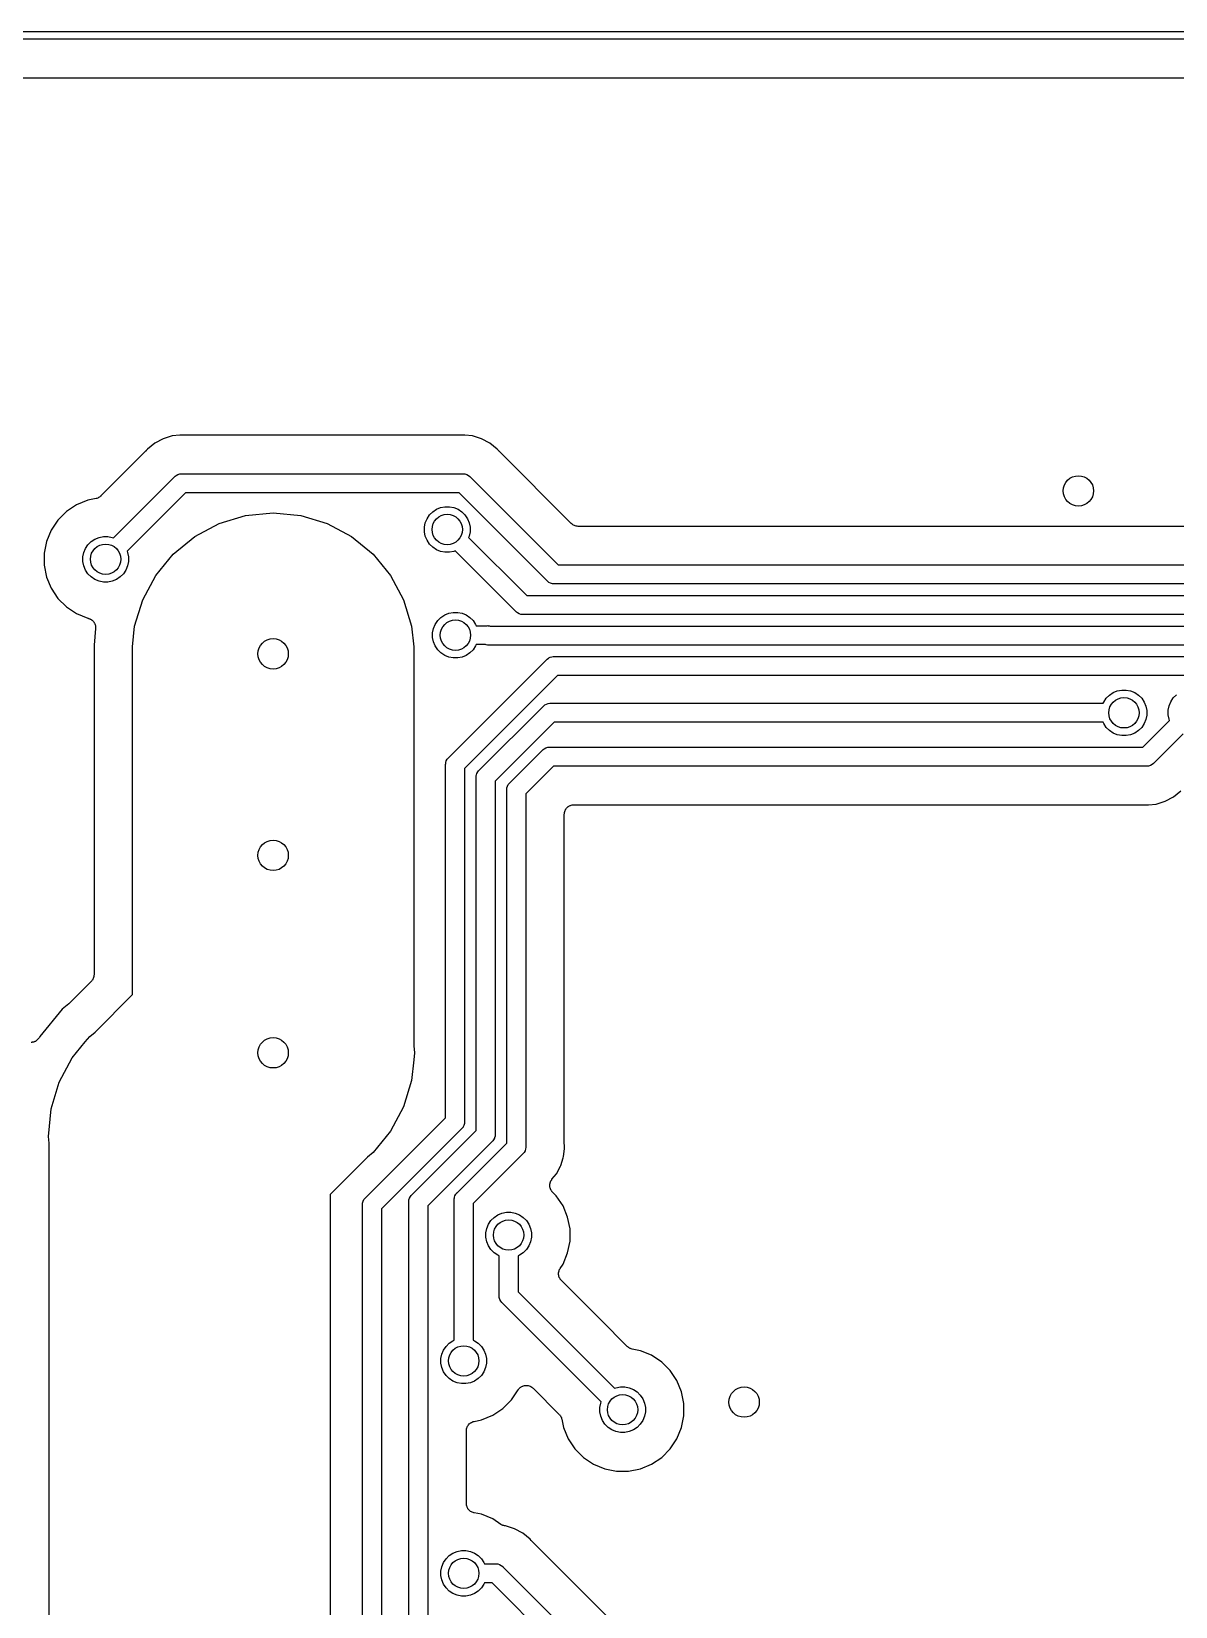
# Model space of a CAD drawing. Extents: x 3.61 to 7.55, y -5.8 to -3.38.
# Drawn here: x 5.58 to 6.172, y -4.197 to -3.38 of the extents above; entities that cross this region are included whole.
import ezdxf

# ---------------------------------------------------------------- set-up
doc = ezdxf.new("R2010")
doc.units = 0
doc.header["$MEASUREMENT"] = 0
doc.layers.add('BLACK', color=7, linetype='CONTINUOUS')

msp = doc.modelspace()

# ---------------------------------------------------------------- linework, layer by layer
at = {"layer": 'BLACK', "linetype": 'CONTINUOUS'}
for p, q in [((3.60836, -3.37992), (7.54518, -3.37992)), ((7.54331, -3.38386), (3.61024, -3.38386)), ((3.65797, -3.40386), (7.49583, -3.40386)), ((5.64771, -3.59104), (5.64338, -3.59335)), ((5.65241, -3.58961), (5.64771, -3.59104)), ((5.65631, -3.58923), (5.65241, -3.58961)), ((5.65729, -3.58913), (5.65631, -3.58923)), ((5.65827, -3.58923), (5.65729, -3.58913)), ((5.65848, -3.58923), (5.65827, -3.58923)), ((5.65869, -3.58925), (5.65848, -3.58923)), ((5.65876, -3.58925), (5.65869, -3.58925)), ((5.80168, -3.58925), (5.65876, -3.58925)), ((5.80189, -3.58923), (5.80168, -3.58925)), ((5.8021, -3.58923), (5.80189, -3.58923)), ((5.80217, -3.58923), (5.8021, -3.58923)), ((5.80315, -3.58913), (5.80217, -3.58923)), ((5.80413, -3.58923), (5.80315, -3.58913)), ((5.80803, -3.58961), (5.80413, -3.58923)), ((5.80413, -3.58923), (5.80413, -3.58923)), ((5.81273, -3.59104), (5.80803, -3.58961)), ((5.81706, -3.59335), (5.81273, -3.59104)), ((5.63863, -3.59759), (5.61549, -3.62073)), ((5.63876, -3.59743), (5.63863, -3.59759)), ((5.63891, -3.59728), (5.63876, -3.59743)), ((5.63896, -3.59723), (5.63891, -3.59728)), ((5.63958, -3.59647), (5.63896, -3.59723)), ((5.64338, -3.59335), (5.63958, -3.59647)), ((5.82086, -3.59647), (5.81706, -3.59335)), ((5.82148, -3.59723), (5.82086, -3.59647)), ((5.82163, -3.59738), (5.82148, -3.59723)), ((5.82176, -3.59754), (5.82163, -3.59738)), ((5.82181, -3.59759), (5.82176, -3.59754)), ((5.85925, -3.63503), (5.82181, -3.59759)), ((5.6554, -3.6096), (5.65633, -3.60932)), ((5.65633, -3.60932), (5.65705, -3.60925)), ((5.65705, -3.60925), (5.65729, -3.60923)), ((5.65705, -3.60925), (5.65705, -3.60925)), ((5.65729, -3.60923), (5.65753, -3.60925)), ((5.65753, -3.60925), (5.80291, -3.60925)), ((5.80291, -3.60925), (5.80315, -3.60923)), ((5.80315, -3.60923), (5.80339, -3.60925)), ((5.80339, -3.60925), (5.80339, -3.60925)), ((5.80339, -3.60925), (5.80411, -3.60932)), ((5.80411, -3.60932), (5.80504, -3.6096)), ((5.62204, -3.64247), (5.65364, -3.61086)), ((5.65364, -3.61086), (5.65379, -3.61068)), ((5.65379, -3.61068), (5.65398, -3.61052)), ((5.65398, -3.61052), (5.65454, -3.61006)), ((5.65398, -3.61052), (5.65398, -3.61052)), ((5.65454, -3.61006), (5.6554, -3.6096)), ((5.80504, -3.6096), (5.8059, -3.61006)), ((5.8059, -3.61006), (5.80665, -3.61068)), ((5.80665, -3.61068), (5.8068, -3.61086)), ((5.8068, -3.61086), (5.85243, -3.6565)), ((5.60285, -3.62535), (5.59764, -3.62883)), ((5.60864, -3.62295), (5.60285, -3.62535)), ((5.61293, -3.6221), (5.60864, -3.62295)), ((5.61337, -3.62197), (5.61293, -3.6221)), ((5.61381, -3.62184), (5.61337, -3.62197)), ((5.61383, -3.62183), (5.61381, -3.62184)), ((5.61386, -3.62182), (5.61383, -3.62183)), ((5.61427, -3.6216), (5.61386, -3.62182)), ((5.61467, -3.62139), (5.61427, -3.6216)), ((5.6147, -3.62137), (5.61467, -3.62139)), ((5.61472, -3.62136), (5.6147, -3.62137)), ((5.61508, -3.62107), (5.61472, -3.62136)), ((5.61544, -3.62078), (5.61508, -3.62107)), ((5.61548, -3.62074), (5.61544, -3.62078)), ((5.61549, -3.62073), (5.61548, -3.62074)), ((5.61548, -3.62074), (5.61548, -3.62074)), ((5.61548, -3.62074), (5.61548, -3.62074)), ((5.65933, -3.61909), (5.629, -3.64942)), ((5.80111, -3.61909), (5.65933, -3.61909)), ((5.84674, -3.66473), (5.80111, -3.61909)), ((5.59321, -3.63327), (5.58973, -3.63848)), ((5.59764, -3.62883), (5.59321, -3.63327)), ((5.67672, -3.63497), (5.69045, -3.6308)), ((5.69045, -3.6308), (5.70472, -3.6294)), ((5.70472, -3.6294), (5.719, -3.6308)), ((5.719, -3.6308), (5.73273, -3.63497)), ((5.78359, -3.63468), (5.78448, -3.63253)), ((5.78448, -3.63253), (5.78577, -3.63059)), ((5.78577, -3.63059), (5.78742, -3.62895)), ((5.78742, -3.62895), (5.78935, -3.62765)), ((5.78935, -3.62765), (5.7915, -3.62676)), ((5.7915, -3.62676), (5.79379, -3.62631)), ((5.79379, -3.62631), (5.79611, -3.62631)), ((5.79611, -3.62631), (5.79839, -3.62676)), ((5.79839, -3.62676), (5.80054, -3.62765)), ((5.80054, -3.62765), (5.80248, -3.62895)), ((5.80248, -3.62895), (5.80412, -3.63059)), ((5.80412, -3.63059), (5.80542, -3.63253)), ((5.80542, -3.63253), (5.80631, -3.63468)), ((5.58973, -3.63848), (5.58733, -3.64426)), ((5.61448, -3.64219), (5.61676, -3.64173)), ((5.61676, -3.64173), (5.61908, -3.64173)), ((5.61908, -3.64173), (5.62137, -3.64219)), ((5.65297, -3.65083), (5.66406, -3.64173)), ((5.66406, -3.64173), (5.67672, -3.63497)), ((5.73273, -3.63497), (5.74538, -3.64173)), ((5.74538, -3.64173), (5.75648, -3.65083)), ((5.78314, -3.63696), (5.78359, -3.63468)), ((5.78314, -3.63928), (5.78314, -3.63696)), ((5.78359, -3.64157), (5.78314, -3.63928)), ((5.78448, -3.64372), (5.78359, -3.64157)), ((5.80631, -3.64157), (5.80603, -3.64224)), ((5.80631, -3.63468), (5.80676, -3.63696)), ((5.80676, -3.63928), (5.80631, -3.64157)), ((5.80676, -3.63696), (5.80676, -3.63928)), ((5.85961, -3.63532), (5.85925, -3.63503)), ((5.85996, -3.63562), (5.85961, -3.63532)), ((5.85999, -3.63563), (5.85996, -3.63562)), ((5.86001, -3.63565), (5.85999, -3.63563)), ((5.86041, -3.63587), (5.86001, -3.63565)), ((5.86082, -3.63609), (5.86041, -3.63587)), ((5.86084, -3.6361), (5.86082, -3.63609)), ((5.86087, -3.63611), (5.86084, -3.6361)), ((5.86131, -3.63625), (5.86087, -3.63611)), ((5.86175, -3.63639), (5.86131, -3.63625)), ((5.86177, -3.63639), (5.86175, -3.63639)), ((5.8618, -3.6364), (5.86177, -3.63639)), ((5.86226, -3.63644), (5.8618, -3.6364)), ((5.86272, -3.6365), (5.86226, -3.63644)), ((5.86277, -3.6365), (5.86272, -3.6365)), ((5.86279, -3.6365), (5.86277, -3.6365)), ((5.86277, -3.6365), (5.86277, -3.6365)), ((5.86277, -3.6365), (5.86277, -3.6365)), ((6.67935, -3.6365), (5.86279, -3.6365)), ((5.58733, -3.64426), (5.58611, -3.65041)), ((5.60611, -3.65238), (5.60656, -3.6501)), ((5.60656, -3.6501), (5.60745, -3.64795)), ((5.60745, -3.64795), (5.60875, -3.64601)), ((5.60875, -3.64601), (5.61039, -3.64437)), ((5.61039, -3.64437), (5.61233, -3.64308)), ((5.61233, -3.64308), (5.61448, -3.64219)), ((5.62137, -3.64219), (5.62204, -3.64247)), ((5.629, -3.64942), (5.62928, -3.6501)), ((5.62928, -3.6501), (5.62973, -3.65238)), ((5.78577, -3.64565), (5.78448, -3.64372)), ((5.78742, -3.6473), (5.78577, -3.64565)), ((5.78935, -3.64859), (5.78742, -3.6473)), ((5.7915, -3.64948), (5.78935, -3.64859)), ((5.79379, -3.64993), (5.7915, -3.64948)), ((5.79611, -3.64993), (5.79379, -3.64993)), ((5.79839, -3.64948), (5.79611, -3.64993)), ((5.79907, -3.6492), (5.79839, -3.64948)), ((5.83044, -3.68057), (5.79907, -3.6492)), ((5.80603, -3.64224), (5.83613, -3.67234)), ((5.58611, -3.65041), (5.58611, -3.65668)), ((5.58611, -3.65668), (5.58733, -3.66282)), ((5.60611, -3.65471), (5.60611, -3.65238)), ((5.60656, -3.65699), (5.60611, -3.65471)), ((5.60745, -3.65914), (5.60656, -3.65699)), ((5.62928, -3.65699), (5.62839, -3.65914)), ((5.62973, -3.65471), (5.62928, -3.65699)), ((5.62973, -3.65238), (5.62973, -3.65471)), ((5.64387, -3.66192), (5.65297, -3.65083)), ((5.75648, -3.65083), (5.76558, -3.66192)), ((5.85243, -3.6565), (6.68058, -3.6565)), ((5.58733, -3.66282), (5.58973, -3.66861)), ((5.60875, -3.66107), (5.60745, -3.65914)), ((5.61039, -3.66272), (5.60875, -3.66107)), ((5.61233, -3.66401), (5.61039, -3.66272)), ((5.61448, -3.6649), (5.61233, -3.66401)), ((5.61676, -3.66535), (5.61448, -3.6649)), ((5.61908, -3.66535), (5.61676, -3.66535)), ((5.62137, -3.6649), (5.61908, -3.66535)), ((5.62352, -3.66401), (5.62137, -3.6649)), ((5.62545, -3.66272), (5.62352, -3.66401)), ((5.6271, -3.66107), (5.62545, -3.66272)), ((5.62839, -3.65914), (5.6271, -3.66107)), ((5.63711, -3.67458), (5.64387, -3.66192)), ((5.76558, -3.66192), (5.77234, -3.67458)), ((5.8469, -3.66491), (5.84674, -3.66473)), ((5.84708, -3.66507), (5.8469, -3.66491)), ((5.84731, -3.66526), (5.84708, -3.66507)), ((5.84708, -3.66507), (5.84708, -3.66507)), ((5.84765, -3.66553), (5.84731, -3.66526)), ((5.8485, -3.66599), (5.84765, -3.66553)), ((5.84943, -3.66627), (5.8485, -3.66599)), ((5.85015, -3.66634), (5.84943, -3.66627)), ((5.85039, -3.66636), (5.85015, -3.66634)), ((5.85015, -3.66634), (5.85015, -3.66634)), ((5.85063, -3.66634), (5.85039, -3.66636)), ((6.67878, -3.66634), (5.85063, -3.66634)), ((5.58973, -3.66861), (5.59321, -3.67382)), ((5.59321, -3.67382), (5.59764, -3.67825)), ((5.63294, -3.68831), (5.63711, -3.67458)), ((5.77234, -3.67458), (5.77651, -3.68831)), ((5.83613, -3.67234), (6.67401, -3.67234)), ((5.59764, -3.67825), (5.60285, -3.68173)), ((5.60285, -3.68173), (5.60864, -3.68413)), ((5.79168, -3.68374), (5.79362, -3.68245)), ((5.79362, -3.68245), (5.79577, -3.68156)), ((5.79577, -3.68156), (5.79805, -3.6811)), ((5.79805, -3.6811), (5.80038, -3.6811)), ((5.80038, -3.6811), (5.80266, -3.68156)), ((5.80266, -3.68156), (5.80481, -3.68245)), ((5.80481, -3.68245), (5.80674, -3.68374)), ((5.83059, -3.68076), (5.83044, -3.68057)), ((5.83078, -3.68091), (5.83059, -3.68076)), ((5.83134, -3.68137), (5.83078, -3.68091)), ((5.8322, -3.68183), (5.83134, -3.68137)), ((5.83312, -3.68211), (5.8322, -3.68183)), ((5.83385, -3.68218), (5.83312, -3.68211)), ((5.83409, -3.68221), (5.83385, -3.68218)), ((5.83385, -3.68218), (5.83385, -3.68218)), ((5.83433, -3.68218), (5.83409, -3.68221)), ((6.67222, -3.68218), (5.83433, -3.68218)), ((5.60864, -3.68413), (5.60872, -3.68415)), ((5.60872, -3.68415), (5.60879, -3.68416)), ((5.60879, -3.68416), (5.60901, -3.68423)), ((5.60901, -3.68423), (5.60923, -3.68428)), ((5.60923, -3.68428), (5.60947, -3.68438)), ((5.60947, -3.68438), (5.60972, -3.68446)), ((5.60972, -3.68446), (5.60992, -3.68457)), ((5.60992, -3.68457), (5.61013, -3.68465)), ((5.61013, -3.68465), (5.61035, -3.6848)), ((5.61035, -3.6848), (5.61058, -3.68493)), ((5.61058, -3.68493), (5.61075, -3.68507)), ((5.61075, -3.68507), (5.61094, -3.6852)), ((5.61094, -3.6852), (5.61112, -3.68539)), ((5.61112, -3.68539), (5.61132, -3.68556)), ((5.61132, -3.68556), (5.61147, -3.68573)), ((5.61147, -3.68573), (5.61163, -3.68589)), ((5.61163, -3.68589), (5.61177, -3.68611)), ((5.61177, -3.68611), (5.61194, -3.68632)), ((5.61273, -3.68954), (5.61189, -3.69802)), ((5.61194, -3.68632), (5.61204, -3.68652)), ((5.61204, -3.68652), (5.61217, -3.68671)), ((5.61217, -3.68671), (5.61227, -3.68695)), ((5.61227, -3.68695), (5.61239, -3.68718)), ((5.61239, -3.68718), (5.61245, -3.6874)), ((5.61245, -3.6874), (5.61254, -3.68761)), ((5.61254, -3.68761), (5.61259, -3.68787)), ((5.61259, -3.68787), (5.61266, -3.68812)), ((5.61266, -3.68812), (5.61268, -3.68834)), ((5.61268, -3.68834), (5.61273, -3.68857)), ((5.61273, -3.68857), (5.61273, -3.68883)), ((5.61273, -3.68883), (5.61275, -3.68909)), ((5.61275, -3.68909), (5.61273, -3.68932)), ((5.61273, -3.68932), (5.61273, -3.68954)), ((5.63189, -3.69901), (5.63294, -3.68831)), ((5.77651, -3.68831), (5.77756, -3.69901)), ((5.7874, -3.69175), (5.78786, -3.68947)), ((5.78786, -3.68947), (5.78875, -3.68732)), ((5.78875, -3.68732), (5.79004, -3.68538)), ((5.79004, -3.68538), (5.79168, -3.68374)), ((5.80674, -3.68374), (5.80839, -3.68538)), ((5.80839, -3.68538), (5.80968, -3.68732)), ((5.80968, -3.68732), (5.80996, -3.68799)), ((5.80996, -3.68799), (5.81567, -3.68799)), ((5.81567, -3.68799), (5.81592, -3.68797)), ((5.81592, -3.68797), (5.81616, -3.68799)), ((5.81616, -3.68799), (5.81616, -3.68799)), ((5.81616, -3.68799), (5.81688, -3.68806)), ((5.81688, -3.68806), (5.81727, -3.68818)), ((5.81727, -3.68818), (6.66745, -3.68818)), ((5.61189, -3.69802), (5.61189, -3.86892)), ((5.63189, -3.80351), (5.63189, -3.69901)), ((5.77756, -3.69901), (5.77756, -3.90587)), ((5.7874, -3.69408), (5.7874, -3.69175)), ((5.78786, -3.69636), (5.7874, -3.69408)), ((5.78875, -3.69851), (5.78786, -3.69636)), ((5.79004, -3.70044), (5.78875, -3.69851)), ((5.80968, -3.69851), (5.80839, -3.70044)), ((5.80996, -3.69783), (5.80968, -3.69851)), ((5.81475, -3.69783), (5.80996, -3.69783)), ((5.81514, -3.69795), (5.81475, -3.69783)), ((5.81586, -3.69802), (5.81514, -3.69795)), ((5.81611, -3.69805), (5.81586, -3.69802)), ((5.81586, -3.69802), (5.81586, -3.69802)), ((5.81635, -3.69802), (5.81611, -3.69805)), ((6.66565, -3.69802), (5.81635, -3.69802)), ((5.79168, -3.70209), (5.79004, -3.70044)), ((5.79362, -3.70338), (5.79168, -3.70209)), ((5.79577, -3.70427), (5.79362, -3.70338)), ((5.79571, -3.75638), (5.84646, -3.70564)), ((5.79805, -3.70472), (5.79577, -3.70427)), ((5.80038, -3.70472), (5.79805, -3.70472)), ((5.80266, -3.70427), (5.80038, -3.70472)), ((5.80481, -3.70338), (5.80266, -3.70427)), ((5.80674, -3.70209), (5.80481, -3.70338)), ((5.80839, -3.70044), (5.80674, -3.70209)), ((5.84646, -3.70564), (5.84661, -3.70545)), ((5.84661, -3.70545), (5.8468, -3.7053)), ((5.8468, -3.7053), (5.84736, -3.70483)), ((5.8468, -3.7053), (5.8468, -3.7053)), ((5.84736, -3.70483), (5.84757, -3.70472)), ((5.84757, -3.70472), (5.84822, -3.70438)), ((5.84822, -3.70438), (5.84914, -3.7041)), ((5.84914, -3.7041), (5.84987, -3.70402)), ((5.84987, -3.70402), (5.85011, -3.704)), ((5.84987, -3.70402), (5.84987, -3.70402)), ((5.85011, -3.704), (5.85035, -3.70402)), ((5.85035, -3.70402), (6.62093, -3.70402)), ((5.85215, -3.71387), (5.80394, -3.76207)), ((6.61913, -3.71387), (5.85215, -3.71387)), ((6.13814, -3.724), (6.14008, -3.72271)), ((6.14008, -3.72271), (6.14222, -3.72182)), ((6.14222, -3.72182), (6.14451, -3.72136)), ((6.14451, -3.72136), (6.14683, -3.72136)), ((6.14683, -3.72136), (6.14911, -3.72182)), ((6.14911, -3.72182), (6.15126, -3.72271)), ((6.15126, -3.72271), (6.1532, -3.724)), ((5.81156, -3.76294), (5.84464, -3.72986)), ((5.84464, -3.72986), (5.84479, -3.72968)), ((5.84479, -3.72968), (5.84498, -3.72952)), ((5.84498, -3.72952), (5.84554, -3.72906)), ((5.84498, -3.72952), (5.84498, -3.72952)), ((5.84554, -3.72906), (5.8464, -3.7286)), ((5.84554, -3.72906), (5.84554, -3.72906)), ((5.84554, -3.72906), (5.84554, -3.72906)), ((5.8464, -3.7286), (5.84732, -3.72832)), ((5.84732, -3.72832), (5.84805, -3.72825)), ((5.84805, -3.72825), (5.84829, -3.72823)), ((5.84805, -3.72825), (5.84805, -3.72825)), ((5.84829, -3.72823), (5.84853, -3.72825)), ((5.84853, -3.72825), (6.13492, -3.72825)), ((6.13492, -3.72825), (6.1352, -3.72758)), ((6.1352, -3.72758), (6.1365, -3.72564)), ((6.1365, -3.72564), (6.13814, -3.724)), ((6.1532, -3.724), (6.15484, -3.72564)), ((6.15484, -3.72564), (6.15614, -3.72758)), ((6.15614, -3.72758), (6.15703, -3.72973)), ((6.15703, -3.72973), (6.15748, -3.73201)), ((6.16856, -3.73184), (6.16902, -3.72956)), ((6.16856, -3.73417), (6.16856, -3.73184)), ((6.16902, -3.72956), (6.16991, -3.72741)), ((6.16991, -3.72741), (6.1712, -3.72548)), ((6.1712, -3.72548), (6.17285, -3.72383)), ((5.85033, -3.73809), (5.81979, -3.76863)), ((6.13492, -3.73809), (5.85033, -3.73809)), ((6.1352, -3.73877), (6.13492, -3.73809)), ((6.1365, -3.7407), (6.1352, -3.73877)), ((6.15614, -3.73877), (6.15484, -3.7407)), ((6.15703, -3.73662), (6.15614, -3.73877)), ((6.15748, -3.73434), (6.15703, -3.73662)), ((6.15748, -3.73201), (6.15748, -3.73434)), ((6.16526, -3.74117), (6.1693, -3.73712)), ((6.16902, -3.73645), (6.16856, -3.73417)), ((6.1693, -3.73712), (6.16902, -3.73645)), ((6.13814, -3.74235), (6.1365, -3.7407)), ((6.14008, -3.74364), (6.13814, -3.74235)), ((6.14222, -3.74453), (6.14008, -3.74364)), ((6.14451, -3.74498), (6.14222, -3.74453)), ((6.14683, -3.74498), (6.14451, -3.74498)), ((6.14911, -3.74453), (6.14683, -3.74498)), ((6.15126, -3.74364), (6.14911, -3.74453)), ((6.1532, -3.74235), (6.15126, -3.74364)), ((6.15484, -3.7407), (6.1532, -3.74235)), ((6.15544, -3.75098), (6.16526, -3.74117)), ((6.17222, -3.74813), (6.16113, -3.75921)), ((6.16526, -3.74117), (6.16526, -3.74117)), ((6.17626, -3.74408), (6.17222, -3.74813)), ((6.17222, -3.74813), (6.17222, -3.74813)), ((5.79553, -3.75654), (5.79571, -3.75638)), ((5.8274, -3.76951), (5.84431, -3.7526)), ((5.84431, -3.7526), (5.84446, -3.75241)), ((5.84446, -3.75241), (5.84465, -3.75226)), ((5.84465, -3.75225), (5.84515, -3.75184)), ((5.84465, -3.75226), (5.84465, -3.75225)), ((5.84515, -3.75184), (5.84521, -3.75179)), ((5.84521, -3.75179), (5.84607, -3.75134)), ((5.84607, -3.75134), (5.847, -3.75106)), ((5.847, -3.75106), (5.84772, -3.75098)), ((5.84772, -3.75098), (5.84796, -3.75096)), ((5.84772, -3.75098), (5.84772, -3.75098)), ((5.84796, -3.75096), (5.8482, -3.75098)), ((5.8482, -3.75098), (6.15544, -3.75098)), ((5.79408, -3.76003), (5.79414, -3.75939)), ((5.7941, -3.76027), (5.79408, -3.76003)), ((5.7941, -3.94317), (5.7941, -3.76027)), ((5.79414, -3.75939), (5.79417, -3.75907)), ((5.79417, -3.75907), (5.79423, -3.75889)), ((5.79423, -3.75889), (5.79445, -3.75814)), ((5.79445, -3.75814), (5.79491, -3.75728)), ((5.79491, -3.75728), (5.79537, -3.75672)), ((5.79537, -3.75672), (5.79553, -3.75654)), ((5.79537, -3.75672), (5.79537, -3.75672)), ((5.80394, -3.76207), (5.80394, -3.94497)), ((5.8103, -3.7647), (5.81075, -3.76385)), ((5.81075, -3.76385), (5.81122, -3.76329)), ((5.81122, -3.76329), (5.81137, -3.7631)), ((5.81122, -3.76329), (5.81122, -3.76329)), ((5.81137, -3.7631), (5.81156, -3.76294)), ((5.85, -3.76083), (5.83563, -3.7752)), ((6.15723, -3.76083), (5.85, -3.76083)), ((6.15748, -3.76085), (6.15723, -3.76083)), ((6.15772, -3.76083), (6.15748, -3.76085)), ((6.15844, -3.76076), (6.15772, -3.76083)), ((6.15772, -3.76083), (6.15772, -3.76083)), ((6.15937, -3.76047), (6.15844, -3.76076)), ((6.16022, -3.76002), (6.15937, -3.76047)), ((6.16097, -3.7594), (6.16022, -3.76002)), ((6.16113, -3.75921), (6.16097, -3.7594)), ((5.80992, -3.76659), (5.80998, -3.76602)), ((5.80994, -3.76684), (5.80992, -3.76659)), ((5.80994, -3.94974), (5.80994, -3.76684)), ((5.80998, -3.76602), (5.81002, -3.76563)), ((5.81002, -3.76563), (5.81013, -3.76527)), ((5.81013, -3.76527), (5.8103, -3.7647)), ((5.81979, -3.76863), (5.81979, -3.95153)), ((5.82576, -3.77316), (5.82581, -3.77268)), ((5.82581, -3.77268), (5.82586, -3.77219)), ((5.82586, -3.77219), (5.82589, -3.7721)), ((5.82589, -3.7721), (5.82614, -3.77126)), ((5.82614, -3.77126), (5.8266, -3.77041)), ((5.8266, -3.77041), (5.82706, -3.76985)), ((5.82706, -3.76985), (5.82721, -3.76966)), ((5.82706, -3.76985), (5.82706, -3.76985)), ((5.82721, -3.76966), (5.8274, -3.76951)), ((5.82579, -3.7734), (5.82576, -3.77316)), ((5.82579, -3.9563), (5.82579, -3.7734)), ((5.83563, -3.7752), (5.83563, -3.9581)), ((5.85969, -3.78092), (5.86016, -3.78087)), ((5.86016, -3.78087), (5.86063, -3.78083)), ((5.86063, -3.78083), (6.15601, -3.78083)), ((6.15601, -3.78083), (6.15608, -3.78083)), ((6.15608, -3.78083), (6.15629, -3.78085)), ((6.15629, -3.78085), (6.1565, -3.78085)), ((6.1565, -3.78085), (6.15748, -3.78095)), ((6.15748, -3.78095), (6.15846, -3.78085)), ((6.15846, -3.78085), (6.16236, -3.78047)), ((6.15846, -3.78085), (6.15846, -3.78085)), ((6.16236, -3.78047), (6.16706, -3.77904)), ((6.16706, -3.77904), (6.17139, -3.77673)), ((6.17139, -3.77673), (6.17518, -3.77361)), ((5.85563, -3.78576), (5.85568, -3.78529)), ((5.85563, -3.78579), (5.85563, -3.78576)), ((5.85563, -3.78583), (5.85563, -3.78579)), ((5.85563, -3.78579), (5.85563, -3.78579)), ((5.85563, -3.78579), (5.85563, -3.78579)), ((5.85563, -3.95687), (5.85563, -3.78583)), ((5.85568, -3.78529), (5.85573, -3.78482)), ((5.85573, -3.78482), (5.85574, -3.7848)), ((5.85574, -3.78479), (5.85588, -3.78434)), ((5.85574, -3.7848), (5.85574, -3.78479)), ((5.85588, -3.78434), (5.85602, -3.78389)), ((5.85602, -3.78389), (5.85603, -3.78387)), ((5.85603, -3.78386), (5.85626, -3.78345)), ((5.85603, -3.78387), (5.85603, -3.78386)), ((5.85626, -3.78345), (5.85648, -3.78303)), ((5.85648, -3.78303), (5.8565, -3.78302)), ((5.8565, -3.783), (5.85681, -3.78264)), ((5.8565, -3.78302), (5.8565, -3.783)), ((5.85681, -3.78264), (5.85711, -3.78228)), ((5.85711, -3.78228), (5.85712, -3.78227)), ((5.85712, -3.78227), (5.85713, -3.78225)), ((5.85713, -3.78225), (5.8575, -3.78196)), ((5.8575, -3.78196), (5.85786, -3.78166)), ((5.85786, -3.78166), (5.85788, -3.78165)), ((5.85788, -3.78165), (5.85789, -3.78164)), ((5.85789, -3.78164), (5.85831, -3.78142)), ((5.85831, -3.78142), (5.85872, -3.7812)), ((5.85872, -3.7812), (5.85874, -3.7812)), ((5.85874, -3.7812), (5.85876, -3.78119)), ((5.85876, -3.78119), (5.85921, -3.78106)), ((5.85921, -3.78106), (5.85966, -3.78092)), ((5.85966, -3.78092), (5.85968, -3.78092)), ((5.85968, -3.78092), (5.85969, -3.78092)), ((5.63189, -3.87928), (5.63189, -3.80351)), ((5.61164, -3.8704), (5.61151, -3.87085)), ((5.61178, -3.86996), (5.61164, -3.8704)), ((5.61179, -3.86991), (5.61178, -3.86994)), ((5.61178, -3.86994), (5.61178, -3.86996)), ((5.61184, -3.86945), (5.61179, -3.86991)), ((5.61189, -3.86899), (5.61184, -3.86945)), ((5.61189, -3.86892), (5.61189, -3.86894)), ((5.61189, -3.86894), (5.61189, -3.86894)), ((5.61189, -3.86894), (5.61189, -3.86894)), ((5.61189, -3.86894), (5.61189, -3.86899)), ((5.61043, -3.87246), (5.59917, -3.88371)), ((5.61072, -3.8721), (5.61043, -3.87246)), ((5.61102, -3.87175), (5.61072, -3.8721)), ((5.61103, -3.87173), (5.61102, -3.87175)), ((5.61104, -3.87171), (5.61103, -3.87173)), ((5.61126, -3.8713), (5.61104, -3.87171)), ((5.61149, -3.87089), (5.61126, -3.8713)), ((5.61151, -3.87085), (5.61149, -3.87087)), ((5.61149, -3.87087), (5.61149, -3.87089)), ((5.59546, -3.88679), (5.58385, -3.90093)), ((5.59881, -3.88404), (5.59546, -3.88679)), ((5.59896, -3.88389), (5.59881, -3.88404)), ((5.59912, -3.88376), (5.59896, -3.88389)), ((5.59917, -3.88371), (5.59912, -3.88376)), ((5.61245, -3.89872), (5.63189, -3.87928)), ((5.5817, -3.90336), (5.58149, -3.90351)), ((5.58193, -3.90324), (5.5817, -3.90336)), ((5.58211, -3.9031), (5.58193, -3.90324)), ((5.5823, -3.90297), (5.58211, -3.9031)), ((5.58249, -3.90279), (5.5823, -3.90297)), ((5.58269, -3.90263), (5.58249, -3.90279)), ((5.58284, -3.90245), (5.58269, -3.90263)), ((5.583, -3.90229), (5.58284, -3.90245)), ((5.58315, -3.90208), (5.583, -3.90229)), ((5.58332, -3.90188), (5.58315, -3.90208)), ((5.58343, -3.90168), (5.58332, -3.90188)), ((5.58356, -3.90149), (5.58343, -3.90168)), ((5.58359, -3.90143), (5.58356, -3.90149)), ((5.58385, -3.90093), (5.58359, -3.90143)), ((5.60739, -3.90378), (5.60967, -3.901)), ((5.60967, -3.901), (5.61245, -3.89872)), ((5.57962, -3.90405), (5.57939, -3.90405)), ((5.57988, -3.904), (5.57962, -3.90405)), ((5.58013, -3.90398), (5.57988, -3.904)), ((5.58035, -3.90391), (5.58013, -3.90398)), ((5.58058, -3.90387), (5.58035, -3.90391)), ((5.58082, -3.90377), (5.58058, -3.90387)), ((5.58107, -3.9037), (5.58082, -3.90377)), ((5.58127, -3.90359), (5.58107, -3.9037)), ((5.58149, -3.90351), (5.58127, -3.90359)), ((5.60056, -3.9121), (5.60739, -3.90378)), ((5.77756, -3.90587), (5.77791, -3.90945)), ((5.77791, -3.90945), (5.77756, -3.91303)), ((5.5938, -3.92475), (5.60056, -3.9121)), ((5.77756, -3.91303), (5.77651, -3.92373)), ((5.77756, -3.91303), (5.77756, -3.91303)), ((5.58964, -3.93848), (5.5938, -3.92475)), ((5.77651, -3.92373), (5.77234, -3.93746)), ((5.58823, -3.95276), (5.58964, -3.93848)), ((5.7526, -3.98468), (5.7941, -3.94317)), ((5.77234, -3.93746), (5.76558, -3.95011)), ((5.76558, -3.95011), (5.75648, -3.9612)), ((5.80233, -3.94886), (5.76083, -3.99037)), ((5.77663, -3.98305), (5.80994, -3.94974)), ((5.80252, -3.94871), (5.80233, -3.94886)), ((5.80267, -3.94852), (5.80252, -3.94871)), ((5.80313, -3.94796), (5.80267, -3.94852)), ((5.80267, -3.94852), (5.80267, -3.94852)), ((5.8032, -3.94784), (5.80313, -3.94796)), ((5.80359, -3.9471), (5.8032, -3.94784)), ((5.80387, -3.94618), (5.80359, -3.9471)), ((5.80394, -3.94545), (5.80387, -3.94618)), ((5.80394, -3.94497), (5.80397, -3.94521)), ((5.80397, -3.94521), (5.80394, -3.94545)), ((5.80394, -3.94545), (5.80394, -3.94545)), ((5.81979, -3.95202), (5.81972, -3.95274)), ((5.81979, -3.95153), (5.81981, -3.95177)), ((5.81981, -3.95177), (5.81979, -3.95202)), ((5.81979, -3.95202), (5.81979, -3.95202)), ((5.58858, -3.95633), (5.58823, -3.95276)), ((5.58858, -4.47763), (5.58858, -3.95633)), ((5.81818, -3.95543), (5.78486, -3.98874)), ((5.80019, -3.9819), (5.82579, -3.9563)), ((5.81836, -3.95527), (5.81818, -3.95543)), ((5.81852, -3.95508), (5.81836, -3.95527)), ((5.81898, -3.95452), (5.81852, -3.95508)), ((5.81852, -3.95508), (5.81852, -3.95508)), ((5.81943, -3.95367), (5.81898, -3.95452)), ((5.81949, -3.95349), (5.81943, -3.95367)), ((5.81972, -3.95274), (5.81949, -3.95349)), ((5.83528, -3.96023), (5.83482, -3.96108)), ((5.83556, -3.9593), (5.83528, -3.96023)), ((5.83528, -3.96023), (5.83528, -3.96023)), ((5.83563, -3.95858), (5.83556, -3.9593)), ((5.83563, -3.9581), (5.83565, -3.95834)), ((5.83565, -3.95834), (5.83563, -3.95858)), ((5.83563, -3.95858), (5.83563, -3.95858)), ((5.85527, -3.96322), (5.85565, -3.95932)), ((5.85565, -3.95708), (5.85563, -3.95687)), ((5.85565, -3.95729), (5.85565, -3.95708)), ((5.85565, -3.95736), (5.85565, -3.95729)), ((5.85575, -3.95834), (5.85565, -3.95736)), ((5.85565, -3.95932), (5.85575, -3.95834)), ((5.85565, -3.95932), (5.85565, -3.95932)), ((5.7537, -3.96348), (5.73425, -3.98292)), ((5.75648, -3.9612), (5.7537, -3.96348)), ((5.83402, -3.96199), (5.80842, -3.98759)), ((5.83421, -3.96183), (5.83402, -3.96199)), ((5.83444, -3.96155), (5.83421, -3.96183)), ((5.83482, -3.96108), (5.83444, -3.96155)), ((5.85153, -3.97225), (5.85372, -3.96816)), ((5.85372, -3.96815), (5.85384, -3.96792)), ((5.85372, -3.96816), (5.85372, -3.96815)), ((5.85384, -3.96792), (5.85504, -3.96398)), ((5.85504, -3.96398), (5.85527, -3.96322)), ((5.85504, -3.96398), (5.85504, -3.96398)), ((5.84828, -3.97697), (5.84832, -3.97675)), ((5.84832, -3.97675), (5.84842, -3.97651)), ((5.84842, -3.97651), (5.8485, -3.97626)), ((5.8485, -3.97626), (5.84861, -3.97606)), ((5.84861, -3.97606), (5.8487, -3.97585)), ((5.8487, -3.97585), (5.84884, -3.97563)), ((5.84884, -3.97563), (5.84897, -3.9754)), ((5.84897, -3.9754), (5.84911, -3.97523)), ((5.84911, -3.97523), (5.84924, -3.97504)), ((5.84924, -3.97504), (5.85153, -3.97225)), ((5.73425, -3.98292), (5.73425, -4.55154)), ((5.75179, -3.98558), (5.75225, -3.98502)), ((5.75225, -3.98502), (5.75241, -3.98483)), ((5.75225, -3.98502), (5.75225, -3.98502)), ((5.75241, -3.98483), (5.7526, -3.98468)), ((5.7751, -3.98572), (5.77537, -3.9848)), ((5.77537, -3.9848), (5.77583, -3.98395)), ((5.77583, -3.98395), (5.77629, -3.98339)), ((5.77629, -3.98339), (5.77645, -3.9832)), ((5.77629, -3.98339), (5.77629, -3.98339)), ((5.77645, -3.9832), (5.77663, -3.98305)), ((5.79859, -3.98514), (5.79865, -3.98458)), ((5.79865, -3.98458), (5.79872, -3.98433)), ((5.79872, -3.98433), (5.79893, -3.98366)), ((5.79893, -3.98366), (5.79938, -3.9828)), ((5.79938, -3.9828), (5.79985, -3.98224)), ((5.79985, -3.98224), (5.8, -3.98205)), ((5.79985, -3.98224), (5.79985, -3.98224)), ((5.8, -3.98205), (5.80019, -3.9819)), ((5.84811, -3.97816), (5.84813, -3.97793)), ((5.84813, -3.97842), (5.84811, -3.97816)), ((5.84813, -3.97771), (5.84818, -3.97745)), ((5.84813, -3.97793), (5.84813, -3.97771)), ((5.84813, -3.97868), (5.84813, -3.97842)), ((5.84817, -3.97891), (5.84813, -3.97868)), ((5.84819, -3.97913), (5.84817, -3.97891)), ((5.84818, -3.97745), (5.84821, -3.97719)), ((5.84826, -3.97938), (5.84819, -3.97913)), ((5.84821, -3.97719), (5.84828, -3.97697)), ((5.84831, -3.97964), (5.84826, -3.97938)), ((5.8484, -3.97985), (5.84831, -3.97964)), ((5.84846, -3.98007), (5.8484, -3.97985)), ((5.84858, -3.9803), (5.84846, -3.98007)), ((5.84868, -3.98055), (5.84858, -3.9803)), ((5.84881, -3.98073), (5.84868, -3.98055)), ((5.84891, -3.98093), (5.84881, -3.98073)), ((5.84908, -3.98114), (5.84891, -3.98093)), ((5.84922, -3.98136), (5.84908, -3.98114)), ((5.84938, -3.98152), (5.84922, -3.98136)), ((5.84952, -3.9817), (5.84938, -3.98152)), ((5.84957, -3.98175), (5.84952, -3.9817)), ((5.85148, -3.98366), (5.84957, -3.98175)), ((5.85496, -3.98887), (5.85148, -3.98366)), ((5.75096, -3.98833), (5.75106, -3.98736)), ((5.75098, -3.98857), (5.75096, -3.98833)), ((5.75098, -4.5117), (5.75098, -3.98857)), ((5.75106, -3.98736), (5.75134, -3.98644)), ((5.75134, -3.98644), (5.75179, -3.98558)), ((5.76083, -3.99037), (5.76083, -4.5117)), ((5.775, -3.9867), (5.77502, -3.98644)), ((5.77502, -3.98694), (5.775, -3.9867)), ((5.77502, -3.98644), (5.77509, -3.98573)), ((5.77502, -4.54562), (5.77502, -3.98694)), ((5.77509, -3.98573), (5.7751, -3.98572)), ((5.78486, -3.98874), (5.78486, -4.54392)), ((5.79855, -3.98555), (5.79859, -3.98514)), ((5.79857, -3.98579), (5.79855, -3.98555)), ((5.79857, -4.05844), (5.79857, -3.98579)), ((5.80842, -3.98759), (5.80842, -4.05844)), ((5.82118, -3.99347), (5.82333, -3.99258)), ((5.82333, -3.99258), (5.82561, -3.99213)), ((5.82561, -3.99213), (5.82793, -3.99213)), ((5.82793, -3.99213), (5.83022, -3.99258)), ((5.83022, -3.99258), (5.83237, -3.99347)), ((5.85736, -3.99466), (5.85496, -3.98887)), ((5.81496, -4.00277), (5.81541, -4.00049)), ((5.81541, -4.00049), (5.8163, -3.99834)), ((5.8163, -3.99834), (5.8176, -3.99641)), ((5.8176, -3.99641), (5.81924, -3.99476)), ((5.81924, -3.99476), (5.82118, -3.99347)), ((5.83237, -3.99347), (5.8343, -3.99476)), ((5.8343, -3.99476), (5.83595, -3.99641)), ((5.83595, -3.99641), (5.83724, -3.99834)), ((5.83724, -3.99834), (5.83813, -4.00049)), ((5.83813, -4.00049), (5.83858, -4.00277)), ((5.85858, -4.0008), (5.85736, -3.99466)), ((5.85858, -4.00707), (5.85858, -4.0008)), ((5.81496, -4.0051), (5.81496, -4.00277)), ((5.81541, -4.00738), (5.81496, -4.0051)), ((5.8163, -4.00953), (5.81541, -4.00738)), ((5.8176, -4.01147), (5.8163, -4.00953)), ((5.83724, -4.00953), (5.83595, -4.01147)), ((5.83813, -4.00738), (5.83724, -4.00953)), ((5.83858, -4.0051), (5.83813, -4.00738)), ((5.83858, -4.00277), (5.83858, -4.0051)), ((5.85736, -4.01322), (5.85858, -4.00707)), ((5.81924, -4.01311), (5.8176, -4.01147)), ((5.82118, -4.0144), (5.81924, -4.01311)), ((5.82185, -4.01468), (5.82118, -4.0144)), ((5.82185, -4.03519), (5.82185, -4.01468)), ((5.83237, -4.0144), (5.83169, -4.01468)), ((5.83169, -4.01468), (5.83169, -4.03339)), ((5.8343, -4.01311), (5.83237, -4.0144)), ((5.83595, -4.01147), (5.8343, -4.01311)), ((5.85496, -4.019), (5.85736, -4.01322)), ((5.85264, -4.02394), (5.85269, -4.02347)), ((5.85265, -4.02396), (5.85264, -4.02394)), ((5.85264, -4.02398), (5.85265, -4.02396)), ((5.85269, -4.02444), (5.85264, -4.02398)), ((5.85269, -4.02347), (5.85274, -4.02301)), ((5.85273, -4.02491), (5.85269, -4.02444)), ((5.85274, -4.02493), (5.85273, -4.02491)), ((5.85274, -4.02301), (5.85275, -4.02299)), ((5.85274, -4.02495), (5.85274, -4.02493)), ((5.85287, -4.0254), (5.85274, -4.02495)), ((5.85275, -4.02297), (5.85289, -4.02252)), ((5.85275, -4.02299), (5.85275, -4.02297)), ((5.853, -4.02585), (5.85287, -4.0254)), ((5.85289, -4.02252), (5.85303, -4.02207)), ((5.85301, -4.02587), (5.853, -4.02585)), ((5.85302, -4.02588), (5.85301, -4.02587)), ((5.85324, -4.0263), (5.85302, -4.02588)), ((5.85303, -4.02207), (5.85304, -4.02206)), ((5.85304, -4.02204), (5.85326, -4.02163)), ((5.85304, -4.02206), (5.85304, -4.02204)), ((5.85326, -4.02163), (5.85349, -4.02121)), ((5.85349, -4.02121), (5.85496, -4.019)), ((5.83169, -4.03339), (5.88171, -4.08341)), ((5.85345, -4.02671), (5.85324, -4.0263)), ((5.85346, -4.02673), (5.85345, -4.02671)), ((5.85347, -4.02675), (5.85346, -4.02673)), ((5.85377, -4.02711), (5.85347, -4.02675)), ((5.85406, -4.02748), (5.85377, -4.02711)), ((5.85409, -4.0275), (5.85406, -4.02748)), ((5.85409, -4.02751), (5.85409, -4.0275)), ((5.85409, -4.0275), (5.85409, -4.0275)), ((5.85411, -4.02753), (5.85409, -4.02751)), ((5.8743, -4.04771), (5.85411, -4.02753)), ((5.82183, -4.03543), (5.82185, -4.03519)), ((5.82185, -4.03567), (5.82183, -4.03543)), ((5.82192, -4.0364), (5.82185, -4.03567)), ((5.82185, -4.03567), (5.82185, -4.03567)), ((5.8222, -4.03733), (5.82192, -4.0364)), ((5.82266, -4.03818), (5.8222, -4.03733)), ((5.82327, -4.03893), (5.82266, -4.03818)), ((5.82346, -4.03908), (5.82327, -4.03893)), ((5.87475, -4.09037), (5.82346, -4.03908)), ((5.8743, -4.04772), (5.8743, -4.04771)), ((5.88826, -4.06168), (5.8743, -4.04772)), ((5.7979, -4.05872), (5.79857, -4.05844)), ((5.80842, -4.05844), (5.80909, -4.05872)), ((5.79169, -4.06802), (5.79214, -4.06574)), ((5.79214, -4.06574), (5.79303, -4.06359)), ((5.79303, -4.06359), (5.79432, -4.06165)), ((5.79432, -4.06165), (5.79597, -4.06001)), ((5.79597, -4.06001), (5.7979, -4.05872)), ((5.80909, -4.05872), (5.81103, -4.06001)), ((5.81103, -4.06001), (5.81267, -4.06165)), ((5.81267, -4.06165), (5.81396, -4.06359)), ((5.81396, -4.06359), (5.81485, -4.06574)), ((5.81485, -4.06574), (5.81531, -4.06802)), ((5.88862, -4.06197), (5.88826, -4.06168)), ((5.88897, -4.06227), (5.88862, -4.06197)), ((5.88899, -4.06228), (5.88897, -4.06227)), ((5.88902, -4.0623), (5.88899, -4.06228)), ((5.88942, -4.06252), (5.88902, -4.0623)), ((5.88982, -4.06274), (5.88942, -4.06252)), ((5.88985, -4.06275), (5.88982, -4.06274)), ((5.88988, -4.06276), (5.88985, -4.06275)), ((5.89032, -4.06289), (5.88988, -4.06276)), ((5.89075, -4.06303), (5.89032, -4.06289)), ((5.89081, -4.06304), (5.89075, -4.06303)), ((5.89081, -4.06305), (5.89081, -4.06304)), ((5.89081, -4.06304), (5.89081, -4.06304)), ((5.89082, -4.06305), (5.89081, -4.06305)), ((5.89511, -4.0639), (5.89082, -4.06305)), ((5.90089, -4.0663), (5.89511, -4.0639)), ((5.90611, -4.06978), (5.90089, -4.0663)), ((5.79169, -4.07035), (5.79169, -4.06802)), ((5.79214, -4.07263), (5.79169, -4.07035)), ((5.79303, -4.07478), (5.79214, -4.07263)), ((5.79432, -4.07671), (5.79303, -4.07478)), ((5.81396, -4.07478), (5.81267, -4.07671)), ((5.81485, -4.07263), (5.81396, -4.07478)), ((5.81531, -4.07035), (5.81485, -4.07263)), ((5.81531, -4.06802), (5.81531, -4.07035)), ((5.91054, -4.07421), (5.90611, -4.06978)), ((5.91402, -4.07942), (5.91054, -4.07421)), ((5.79597, -4.07836), (5.79432, -4.07671)), ((5.7979, -4.07965), (5.79597, -4.07836)), ((5.80005, -4.08054), (5.7979, -4.07965)), ((5.80233, -4.08099), (5.80005, -4.08054)), ((5.80466, -4.08099), (5.80233, -4.08099)), ((5.80694, -4.08054), (5.80466, -4.08099)), ((5.80909, -4.07965), (5.80694, -4.08054)), ((5.81103, -4.07836), (5.80909, -4.07965)), ((5.81267, -4.07671), (5.81103, -4.07836)), ((5.83244, -4.08332), (5.83281, -4.08303)), ((5.83281, -4.08303), (5.83317, -4.08273)), ((5.83317, -4.08273), (5.83319, -4.08272)), ((5.83319, -4.08272), (5.8332, -4.08271)), ((5.8332, -4.08271), (5.83362, -4.0825)), ((5.83362, -4.0825), (5.83404, -4.08227)), ((5.83404, -4.08227), (5.83405, -4.08227)), ((5.83405, -4.08227), (5.83407, -4.08226)), ((5.83407, -4.08226), (5.83452, -4.08213)), ((5.83452, -4.08213), (5.83497, -4.082)), ((5.83497, -4.082), (5.83499, -4.08199)), ((5.83499, -4.08199), (5.835, -4.08199)), ((5.835, -4.08199), (5.83548, -4.08195)), ((5.83548, -4.08195), (5.83594, -4.0819)), ((5.83594, -4.0819), (5.83596, -4.08191)), ((5.83596, -4.08191), (5.83598, -4.0819)), ((5.83598, -4.0819), (5.83644, -4.08195)), ((5.83644, -4.08195), (5.83692, -4.082)), ((5.83692, -4.082), (5.83693, -4.08201)), ((5.83693, -4.08201), (5.83695, -4.08201)), ((5.83695, -4.08201), (5.83739, -4.08215)), ((5.83739, -4.08215), (5.83785, -4.08229)), ((5.83785, -4.08229), (5.83786, -4.08229)), ((5.83786, -4.08229), (5.83788, -4.0823)), ((5.83788, -4.0823), (5.83829, -4.08253)), ((5.83829, -4.08253), (5.83871, -4.08275)), ((5.83871, -4.08275), (5.83872, -4.08276)), ((5.83872, -4.08276), (5.83873, -4.08277)), ((5.83873, -4.08277), (5.8391, -4.08307)), ((5.88238, -4.08313), (5.88466, -4.08268)), ((5.88466, -4.08268), (5.88699, -4.08268)), ((5.88699, -4.08268), (5.88927, -4.08313)), ((5.91642, -4.08521), (5.91402, -4.07942)), ((5.82377, -4.09389), (5.82821, -4.08946)), ((5.82821, -4.08946), (5.83177, -4.08413)), ((5.83177, -4.08413), (5.83179, -4.08409)), ((5.83179, -4.08409), (5.83181, -4.08407)), ((5.83179, -4.08409), (5.83179, -4.08409)), ((5.83179, -4.08409), (5.83179, -4.08409)), ((5.83181, -4.08407), (5.83212, -4.0837)), ((5.83212, -4.0837), (5.83242, -4.08334)), ((5.83242, -4.08334), (5.83243, -4.08333)), ((5.83243, -4.08333), (5.83244, -4.08332)), ((5.8391, -4.08307), (5.83946, -4.08337)), ((5.83946, -4.08337), (5.85302, -4.09692)), ((5.87402, -4.09332), (5.87447, -4.09104)), ((5.87447, -4.09104), (5.87475, -4.09037)), ((5.88171, -4.08341), (5.88238, -4.08313)), ((5.88927, -4.08313), (5.89142, -4.08402)), ((5.89142, -4.08402), (5.89336, -4.08531)), ((5.89336, -4.08531), (5.895, -4.08696)), ((5.895, -4.08696), (5.89629, -4.08889)), ((5.89629, -4.08889), (5.89718, -4.09104)), ((5.89718, -4.09104), (5.89764, -4.09332)), ((5.91764, -4.09136), (5.91642, -4.08521)), ((5.81278, -4.09977), (5.81856, -4.09737)), ((5.81856, -4.09737), (5.82377, -4.09389)), ((5.85302, -4.09692), (5.85303, -4.09693)), ((5.85303, -4.09693), (5.85303, -4.09693)), ((5.85303, -4.09693), (5.85303, -4.09693)), ((5.85303, -4.09693), (5.85307, -4.09697)), ((5.85307, -4.09697), (5.85335, -4.09733)), ((5.85335, -4.09733), (5.85364, -4.09769)), ((5.85364, -4.09769), (5.85366, -4.09771)), ((5.85366, -4.09771), (5.85368, -4.09774)), ((5.85368, -4.09774), (5.85389, -4.09814)), ((5.85389, -4.09814), (5.8541, -4.09855)), ((5.8541, -4.09855), (5.85411, -4.09858)), ((5.85411, -4.09858), (5.85412, -4.0986)), ((5.85412, -4.0986), (5.85425, -4.09904)), ((5.85425, -4.09904), (5.85439, -4.09948)), ((5.87402, -4.09565), (5.87402, -4.09332)), ((5.87447, -4.09793), (5.87402, -4.09565)), ((5.87536, -4.10008), (5.87447, -4.09793)), ((5.89718, -4.09793), (5.89629, -4.10008)), ((5.89764, -4.09565), (5.89718, -4.09793)), ((5.89764, -4.09332), (5.89764, -4.09565)), ((5.91642, -4.10377), (5.91764, -4.09762)), ((5.91764, -4.09762), (5.91764, -4.09136)), ((5.80486, -4.10542), (5.80487, -4.10538)), ((5.80486, -4.10545), (5.80486, -4.10542)), ((5.80486, -4.10542), (5.80486, -4.10542)), ((5.80486, -4.10542), (5.80486, -4.10542)), ((5.80486, -4.14306), (5.80486, -4.10545)), ((5.80487, -4.10538), (5.80492, -4.10491)), ((5.80492, -4.10491), (5.80497, -4.10445)), ((5.80497, -4.10441), (5.80512, -4.10396)), ((5.80497, -4.10443), (5.80497, -4.10441)), ((5.80497, -4.10445), (5.80497, -4.10443)), ((5.80512, -4.10396), (5.80525, -4.10351)), ((5.80525, -4.10351), (5.80526, -4.1035)), ((5.80526, -4.1035), (5.80527, -4.10348)), ((5.80527, -4.10348), (5.80549, -4.10307)), ((5.80549, -4.10307), (5.80572, -4.10266)), ((5.80572, -4.10266), (5.80573, -4.10264)), ((5.80573, -4.10264), (5.80574, -4.10262)), ((5.80574, -4.10262), (5.80604, -4.10226)), ((5.80604, -4.10226), (5.80634, -4.1019)), ((5.80634, -4.1019), (5.80635, -4.10189)), ((5.80635, -4.10189), (5.80637, -4.10188)), ((5.80637, -4.10188), (5.80673, -4.10158)), ((5.80673, -4.10158), (5.80709, -4.10129)), ((5.80709, -4.10129), (5.80711, -4.10128)), ((5.80711, -4.10128), (5.80713, -4.10126)), ((5.80713, -4.10126), (5.80754, -4.10105)), ((5.80754, -4.10105), (5.80796, -4.10083)), ((5.80796, -4.10083), (5.80797, -4.10082)), ((5.80797, -4.10082), (5.80799, -4.10081)), ((5.80799, -4.10081), (5.80844, -4.10068)), ((5.80844, -4.10068), (5.80889, -4.10054)), ((5.80889, -4.10054), (5.81278, -4.09977)), ((5.85439, -4.09948), (5.85524, -4.10377)), ((5.85524, -4.10377), (5.85764, -4.10956)), ((5.87665, -4.10202), (5.87536, -4.10008)), ((5.8783, -4.10366), (5.87665, -4.10202)), ((5.88023, -4.10495), (5.8783, -4.10366)), ((5.88238, -4.10585), (5.88023, -4.10495)), ((5.88466, -4.1063), (5.88238, -4.10585)), ((5.88699, -4.1063), (5.88466, -4.1063)), ((5.88927, -4.10585), (5.88699, -4.1063)), ((5.89142, -4.10495), (5.88927, -4.10585)), ((5.89336, -4.10366), (5.89142, -4.10495)), ((5.895, -4.10202), (5.89336, -4.10366)), ((5.89629, -4.10008), (5.895, -4.10202)), ((5.91402, -4.10956), (5.91642, -4.10377)), ((5.85764, -4.10956), (5.86112, -4.11477)), ((5.86112, -4.11477), (5.86555, -4.1192)), ((5.90611, -4.1192), (5.91054, -4.11477)), ((5.91054, -4.11477), (5.91402, -4.10956)), ((5.86555, -4.1192), (5.87076, -4.12268)), ((5.87076, -4.12268), (5.87655, -4.12508)), ((5.89511, -4.12508), (5.90089, -4.12268)), ((5.90089, -4.12268), (5.90611, -4.1192)), ((5.87655, -4.12508), (5.88269, -4.1263)), ((5.88269, -4.1263), (5.88896, -4.1263)), ((5.88896, -4.1263), (5.89511, -4.12508)), ((5.80491, -4.14353), (5.80486, -4.14306)), ((5.80495, -4.14399), (5.80491, -4.14353)), ((5.80496, -4.14401), (5.80495, -4.14399)), ((5.80496, -4.14403), (5.80496, -4.14401)), ((5.80509, -4.14448), (5.80496, -4.14403)), ((5.80523, -4.14493), (5.80509, -4.14448)), ((5.80524, -4.14495), (5.80523, -4.14493)), ((5.80524, -4.14497), (5.80524, -4.14495)), ((5.80546, -4.14538), (5.80524, -4.14497)), ((5.80568, -4.1458), (5.80546, -4.14538)), ((5.80569, -4.14581), (5.80568, -4.1458)), ((5.8057, -4.14583), (5.80569, -4.14581)), ((5.806, -4.14619), (5.8057, -4.14583)), ((5.80629, -4.14656), (5.806, -4.14619)), ((5.8063, -4.14657), (5.80629, -4.14656)), ((5.80632, -4.14659), (5.8063, -4.14657)), ((5.80668, -4.14688), (5.80632, -4.14659)), ((5.80704, -4.14719), (5.80668, -4.14688)), ((5.80705, -4.14719), (5.80704, -4.14719)), ((5.80707, -4.14721), (5.80705, -4.14719)), ((5.80748, -4.14743), (5.80707, -4.14721)), ((5.80789, -4.14766), (5.80748, -4.14743)), ((5.80791, -4.14766), (5.80789, -4.14766)), ((5.80793, -4.14767), (5.80791, -4.14766)), ((5.80837, -4.14781), (5.80793, -4.14767)), ((5.80882, -4.14795), (5.80837, -4.14781)), ((5.80886, -4.14796), (5.80882, -4.14795)), ((5.80889, -4.14797), (5.80886, -4.14796)), ((5.80886, -4.14796), (5.80886, -4.14796)), ((5.80886, -4.14796), (5.80886, -4.14796)), ((5.81278, -4.14874), (5.80889, -4.14797)), ((5.81856, -4.15114), (5.81278, -4.14874)), ((5.82277, -4.15395), (5.81856, -4.15114)), ((5.82296, -4.15405), (5.82277, -4.15395)), ((5.82313, -4.15417), (5.82296, -4.15405)), ((5.82339, -4.15428), (5.82313, -4.15417)), ((5.82363, -4.15441), (5.82339, -4.15428)), ((5.82383, -4.15447), (5.82363, -4.15441)), ((5.82403, -4.15455), (5.82383, -4.15447)), ((5.8243, -4.15461), (5.82403, -4.15455)), ((5.82456, -4.15469), (5.8243, -4.15461)), ((5.82478, -4.15471), (5.82456, -4.15469)), ((5.82499, -4.15476), (5.82478, -4.15471)), ((5.82506, -4.15476), (5.82499, -4.15476)), ((5.82508, -4.15477), (5.82506, -4.15476)), ((5.82978, -4.15619), (5.82508, -4.15477)), ((5.83411, -4.15851), (5.82978, -4.15619)), ((5.83791, -4.16162), (5.83411, -4.15851)), ((5.83853, -4.16238), (5.83791, -4.16162)), ((5.83868, -4.16253), (5.83853, -4.16238)), ((5.83881, -4.1627), (5.83868, -4.16253)), ((5.83886, -4.16274), (5.83881, -4.1627)), ((5.95359, -4.27747), (5.83886, -4.16274)), ((5.79303, -4.17373), (5.79432, -4.1718)), ((5.79432, -4.1718), (5.79597, -4.17015)), ((5.79597, -4.17015), (5.7979, -4.16886)), ((5.7979, -4.16886), (5.80005, -4.16797)), ((5.80005, -4.16797), (5.80233, -4.16752)), ((5.80233, -4.16752), (5.80466, -4.16752)), ((5.80466, -4.16752), (5.80694, -4.16797)), ((5.80694, -4.16797), (5.80909, -4.16886)), ((5.80909, -4.16886), (5.81103, -4.17015)), ((5.81103, -4.17015), (5.81267, -4.1718)), ((5.81267, -4.1718), (5.81396, -4.17373)), ((5.79169, -4.17816), (5.79214, -4.17588)), ((5.79169, -4.18049), (5.79169, -4.17816)), ((5.79214, -4.18277), (5.79169, -4.18049)), ((5.79214, -4.17588), (5.79303, -4.17373)), ((5.81396, -4.17373), (5.81424, -4.17441)), ((5.81424, -4.17441), (5.81996, -4.17441)), ((5.81996, -4.17441), (5.8202, -4.17438)), ((5.8202, -4.17438), (5.82044, -4.17441)), ((5.82044, -4.17441), (5.82044, -4.17441)), ((5.82044, -4.17441), (5.82116, -4.17448)), ((5.82116, -4.17448), (5.82209, -4.17476)), ((5.82209, -4.17476), (5.82295, -4.17522)), ((5.82295, -4.17522), (5.8237, -4.17583)), ((5.8237, -4.17583), (5.82385, -4.17602)), ((5.82385, -4.17602), (5.94032, -4.29249)), ((5.79303, -4.18492), (5.79214, -4.18277)), ((5.79432, -4.18686), (5.79303, -4.18492)), ((5.79597, -4.1885), (5.79432, -4.18686)), ((5.7979, -4.18979), (5.79597, -4.1885)), ((5.81103, -4.1885), (5.80909, -4.18979)), ((5.81267, -4.18686), (5.81103, -4.1885)), ((5.81396, -4.18492), (5.81267, -4.18686)), ((5.81424, -4.18425), (5.81396, -4.18492)), ((5.81816, -4.18425), (5.81424, -4.18425)), ((5.93209, -4.29817), (5.81816, -4.18425)), ((5.80005, -4.19068), (5.7979, -4.18979)), ((5.80233, -4.19114), (5.80005, -4.19068)), ((5.80466, -4.19114), (5.80233, -4.19114)), ((5.80694, -4.19068), (5.80466, -4.19114)), ((5.80909, -4.18979), (5.80694, -4.19068))]:
    msp.add_line(p, q, dxfattribs=at)
at = {"layer": 'BLACK'}
for centre in [(6.12205, -3.61811), (5.79495, -3.63812), (5.61792, -3.65354), (5.79921, -3.69291), (5.70472, -3.70259), (6.14567, -3.73317), (5.70472, -3.80709), (5.70472, -3.90945), (5.82677, -4.00394), (5.8035, -4.06918), (5.94882, -4.09055), (5.88583, -4.09449), (5.8035, -4.17933)]:
    msp.add_circle(centre, 0.00787, dxfattribs=at)

doc.saveas('drawing.dxf')
